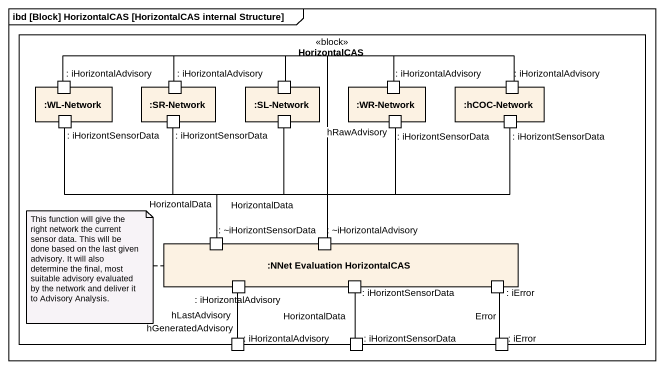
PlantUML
@startuml
mainframe ibd [Block] HorizontalCAS [HorizontalCAS internal Structure]
rectangle HorizontalCAS <<block>> {
  rectangle ":WL-Network" as WL_Network {
    port ": iHorizontalAdvisory" as iHorizontalAdvisory
    port ": iHorizontSensorData" as iHorizontSensorData
  }
  rectangle ":SR-Network" as SR_Network {
    port ": iHorizontalAdvisory" as iHorizontalAdvisory_2
    port ": iHorizontSensorData" as iHorizontSensorData_2
  }
  rectangle ":SL-Network" as SL_Network {
    port " " as port1
    port " " as port2
  }
  rectangle ":WR-Network" as WR_Network {
    port ": iHorizontalAdvisory" as iHorizontalAdvisory_3
    port ": iHorizontSensorData" as iHorizontSensorData_3
  }
  rectangle ":hCOC-Network" as hCOC_Network {
    port ": iHorizontalAdvisory" as iHorizontalAdvisory_4
    port ": iHorizontSensorData" as iHorizontSensorData_4
  }
  rectangle ":NNet Evaluation HorizontalCAS" as NNet_Evaluation {
    port ": ~iHorizontSensorData" as iHorizontSensorData_5
    port ": ~iHorizontalAdvisory" as iHorizontalAdvisory_5
    port ": iHorizontalAdvisory" as iHorizontalAdvisory_6
    port ": iHorizontSensorData" as iHorizontSensorData_6
    port ": iError" as iError
  }
  port ": iHorizontalAdvisory" as iHorizontalAdvisory_7
  port ": iHorizontSensorData" as iHorizontSensorData_7
  port ": iError" as iError_2
}
iHorizontSensorData_5 -up- iHorizontSensorData
iHorizontSensorData_5 -up- iHorizontSensorData_2 : HorizontalData
iHorizontSensorData_5 -up- port2 : HorizontalData
iHorizontSensorData_5 -up- iHorizontSensorData_3
iHorizontSensorData_5 -right- iHorizontSensorData_4
iHorizontalAdvisory_5 -up- iHorizontalAdvisory
iHorizontalAdvisory_5 -up- iHorizontalAdvisory_2
iHorizontalAdvisory_5 -up- port1 : hRawAdvisory
iHorizontalAdvisory_5 -up- iHorizontalAdvisory_3
iHorizontalAdvisory_5 -up- iHorizontalAdvisory_4
iHorizontalAdvisory_7 -up- iHorizontalAdvisory_6 : hLastAdvisory\nhGeneratedAdvisory
iHorizontSensorData_7 -up- iHorizontSensorData_6 : HorizontalData
iError_2 -up- iError : Error
note left of NNet_Evaluation : This function will give the right network the current sensor data. This will be done based on the last given advisory. It will also determine the final, most suitable advisory evaluated by the network and deliver it to Advisory Analysis.
@enduml
